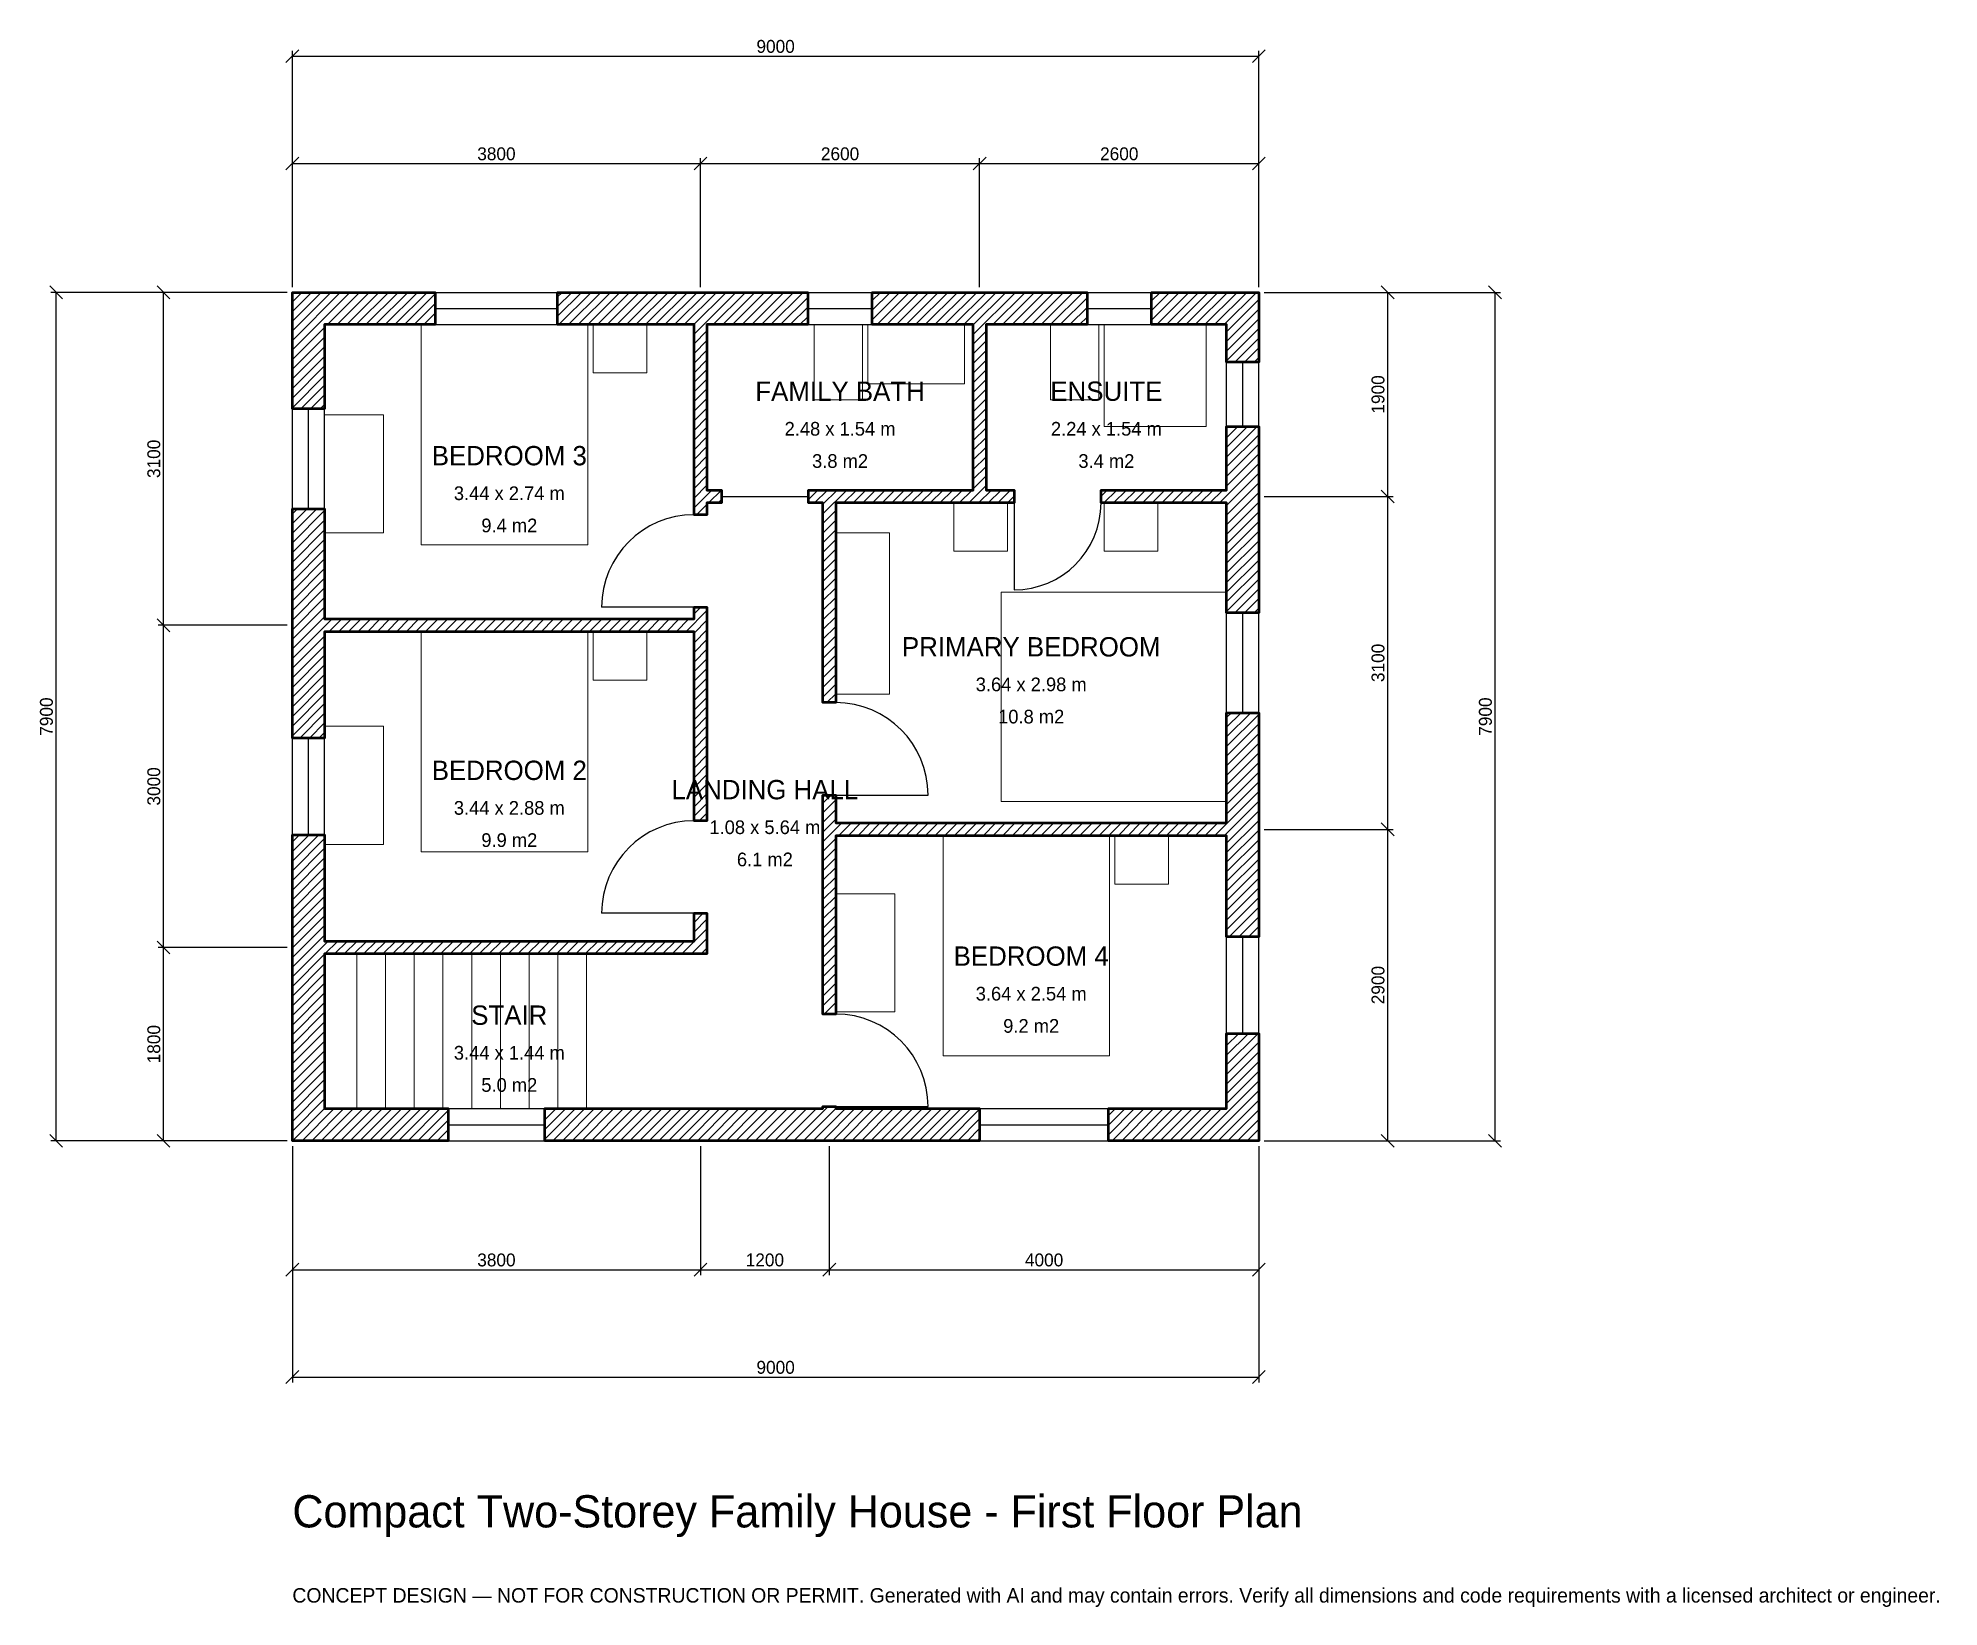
# Model space of a CAD drawing. Header units: millimetres. Extents: x -2369 to 15333, y -4341 to 10269.
import ezdxf
from ezdxf.enums import TextEntityAlignment as Align

# ---------------------------------------------------------------- set-up
doc = ezdxf.new("R2010")
doc.units = ezdxf.units.MM
for name, color, linetype, lineweight in [('A-ANNO-DIMS', 1, 'Continuous', 13), ('A-ANNO-TEXT', 7, 'Continuous', 18), ('A-AREA-IDEN', 7, 'Continuous', 18), ('A-DOOR', 2, 'Continuous', 25), ('A-FLOR-FIXT', 9, 'Continuous', 13), ('A-FLOR-STRS', 3, 'Continuous', 18), ('A-FURN', 9, 'Continuous', 13), ('A-GLAZ', 4, 'Continuous', 25), ('A-WALL', 7, 'Continuous', 50), ('A-WALL-PATT', 8, 'Continuous', 13)]:
    doc.layers.add(name, color=color, linetype=linetype, lineweight=lineweight)
doc.dimstyles.new('PLAN', dxfattribs={"dimtxt": 120, "dimasz": 80, "dimexe": 50, "dimexo": 50, "dimgap": 30, "dimtad": 1, "dimdec": 0, "dimtsz": 60, "dimcen": 2.5, "dimclrd": 1, "dimclre": 1, "dimazin": 3, "dimtfac": 1, "dimtmove": 0, "dimatfit": 3})

msp = doc.modelspace()

# ---------------------------------------------------------------- hatches: boundary and pattern name
at = {"layer": 'A-WALL-PATT'}
h = msp.add_hatch(dxfattribs=at)
h.set_pattern_fill('ANSI31', color=8, scale=20)
h.paths.add_polyline_path([(4940, -0.001), (4940, 0), (4850, 0), (3950, 0), (3650, 0), (2350, 0), (2350, 300), (3650, 300), (3950, 300), (4850, 300), (4940, 300), (4940, 320), (5060, 320), (5060, 300), (5150, 300), (6400, 300), (6400, 0), (5150, 0), (5060, 0), (5060, -0.001), (4940, -0.001)])
h.paths.add_polyline_path([(300, 0), (300, -0.001), (0, -0.001), (0, 0), (-0.001, 0), (-0.001, 300), (0, 300), (0, 1650), (0, 1740), (-0.001, 1740), (-0.001, 1860), (0, 1860), (0, 1950), (0, 2850), (300, 2850), (300, 1950), (300, 1860), (3740, 1860), (3740, 2120), (3860, 2120), (3860, 1860), (3860, 1740), (3740, 1740), (300, 1740), (300, 1650), (300, 300), (1450, 300), (1450, 0), (300, 0)])
h.paths.add_polyline_path([(0, 4650), (0, 4740), (-0.001, 4740), (-0.001, 4860), (0, 4860), (0, 4950), (0, 5885), (300, 5885), (300, 4950), (300, 4860), (3740, 4860), (3740, 4970), (3860, 4970), (3860, 4860), (3860, 4740), (3860, 2980), (3740, 2980), (3740, 4740), (300, 4740), (300, 4650), (300, 3750), (0, 3750), (0, 4650)])
h.paths.add_polyline_path([(0, 7600), (-0.001, 7600), (-0.001, 7900), (0, 7900), (0, 7900.001), (300, 7900.001), (300, 7900), (1330, 7900), (1330, 7600), (300, 7600), (300, 6815), (0, 6815), (0, 7600)])
h.paths.add_polyline_path([(3650, 7900), (3740, 7900), (3740, 7900.001), (3860, 7900.001), (3860, 7900), (3950, 7900), (4800, 7900), (4800, 7600), (3950, 7600), (3860, 7600), (3860, 6060), (3995, 6060), (3995, 5940), (3860, 5940), (3860, 5830), (3740, 5830), (3740, 5940), (3740, 6060), (3740, 7600), (3650, 7600), (2470, 7600), (2470, 7900), (3650, 7900)])
h.paths.add_polyline_path([(6250, 7900), (6340, 7900), (6340, 7900.001), (6460, 7900.001), (6460, 7900), (6550, 7900), (7400, 7900), (7400, 7600), (6550, 7600), (6460, 7600), (6460, 6060), (6720, 6060), (6720, 5940), (6460, 5940), (6340, 5940), (5060, 5940), (5060, 4080), (4940, 4080), (4940, 5940), (4805, 5940), (4805, 6060), (4940, 6060), (5060, 6060), (6340, 6060), (6340, 7600), (6250, 7600), (5400, 7600), (5400, 7900), (6250, 7900)])
h.paths.add_polyline_path([(8700, 7900), (8700, 7900.001), (9000, 7900.001), (9000, 7900), (9000.001, 7900), (9000.001, 7600), (9000, 7600), (9000, 7250), (8700, 7250), (8700, 7600), (8000, 7600), (8000, 7900), (8700, 7900)])
h.paths.add_polyline_path([(9000, 6150), (9000, 6060), (9000.001, 6060), (9000.001, 5940), (9000, 5940), (9000, 5850), (9000, 4915), (8700, 4915), (8700, 5850), (8700, 5940), (7530, 5940), (7530, 6060), (8700, 6060), (8700, 6150), (8700, 6650), (9000, 6650), (9000, 6150)])
h.paths.add_polyline_path([(9000, 3050), (9000, 2960), (9000.001, 2960), (9000.001, 2840), (9000, 2840), (9000, 2750), (9000, 1900), (8700, 1900), (8700, 2750), (8700, 2840), (5060, 2840), (5060, 1180), (4940, 1180), (4940, 2840), (4940, 2960), (4940, 3220), (5060, 3220), (5060, 2960), (8700, 2960), (8700, 3050), (8700, 3985), (9000, 3985), (9000, 3050)])
h.paths.add_polyline_path([(9000, 300), (9000.001, 300), (9000.001, 0), (9000, 0), (9000, -0.001), (8700, -0.001), (8700, 0), (7600, 0), (7600, 300), (8700, 300), (8700, 1000), (9000, 1000), (9000, 300)])

# ---------------------------------------------------------------- linework, layer by layer
at = {"layer": 'A-DOOR'}
for p, q in [((3995, 6000), (4805, 6000)), ((6720, 5940), (6720, 5130)), ((3740, 4970), (2880, 4970)), ((5060, 3220), (5920, 3220)), ((3740, 2120), (2880, 2120)), ((5060, 320), (5920, 320))]:
    msp.add_line(p, q, dxfattribs=at)
for centre, radius, start, end in [((6720, 5940), 810, 270, 360), ((3740, 4970), 860, 90, 180), ((5060, 3220), 860, 0, 90), ((3740, 2120), 860, 90, 180), ((5060, 320), 860, 0, 90)]:
    msp.add_arc(centre, radius, start, end, dxfattribs=at)
at = {"layer": 'A-FLOR-FIXT'}
for points in [[(4860, 6900), (5310, 6900), (5310, 7600), (4860, 7600)], [(5360, 7050), (6260, 7050), (6260, 7600), (5360, 7600)], [(7060, 6900), (7510, 6900), (7510, 7600), (7060, 7600)], [(7560, 6650), (8510, 6650), (8510, 7600), (7560, 7600)]]:
    msp.add_lwpolyline(points, close=True, dxfattribs=at)
at = {"layer": 'A-FLOR-STRS'}
for p, q in [((600, 300), (600, 1740)), ((867.5, 300), (867.5, 1740)), ((1135, 300), (1135, 1740)), ((1402.5, 300), (1402.5, 1740)), ((1670, 300), (1670, 1740)), ((1937.5, 300), (1937.5, 1740)), ((2205, 300), (2205, 1740)), ((2472.5, 300), (2472.5, 1740)), ((2740, 300), (2740, 1740))]:
    msp.add_line(p, q, dxfattribs=at)
at = {"layer": 'A-FURN'}
for points in [[(1200, 5550), (2750, 5550), (2750, 7600), (1200, 7600)], [(2800, 7150), (3300, 7150), (3300, 7600), (2800, 7600)], [(300, 5660), (850, 5660), (850, 6760), (300, 6760)], [(6160, 5490), (6660, 5490), (6660, 5940), (6160, 5940)], [(7560, 5490), (8060, 5490), (8060, 5940), (7560, 5940)], [(5060, 4160), (5560, 4160), (5560, 5660), (5060, 5660)], [(6600, 3160), (8700, 3160), (8700, 5110), (6600, 5110)], [(1200, 2690), (2750, 2690), (2750, 4740), (1200, 4740)], [(2800, 4290), (3300, 4290), (3300, 4740), (2800, 4740)], [(300, 2760), (850, 2760), (850, 3860), (300, 3860)], [(6060, 790), (7610, 790), (7610, 2840), (6060, 2840)], [(7660, 2390), (8160, 2390), (8160, 2840), (7660, 2840)], [(5060, 1200), (5610, 1200), (5610, 2300), (5060, 2300)]]:
    msp.add_lwpolyline(points, close=True, dxfattribs=at)
at = {"layer": 'A-GLAZ'}
for p, q in [((1330, 7900), (2470, 7900)), ((4800, 7900), (5400, 7900)), ((7400, 7900), (8000, 7900)), ((1330, 7750), (2470, 7750)), ((4800, 7750), (5400, 7750)), ((7400, 7750), (8000, 7750)), ((1330, 7600), (2470, 7600)), ((4800, 7600), (5400, 7600)), ((7400, 7600), (8000, 7600)), ((8700, 6650), (8700, 7250)), ((8850, 6650), (8850, 7250)), ((9000, 6650), (9000, 7250)), ((0, 5885), (0, 6815)), ((150, 5885), (150, 6815)), ((300, 5885), (300, 6815)), ((8700, 3985), (8700, 4915)), ((8850, 3985), (8850, 4915)), ((9000, 3985), (9000, 4915)), ((0, 2850), (0, 3750)), ((150, 2850), (150, 3750)), ((300, 2850), (300, 3750)), ((8700, 1000), (8700, 1900)), ((8850, 1000), (8850, 1900)), ((9000, 1000), (9000, 1900)), ((1450, 300), (2350, 300)), ((6400, 300), (7600, 300)), ((1450, 150), (2350, 150)), ((1450, 0), (2350, 0)), ((6400, 150), (7600, 150)), ((6400, 0), (7600, 0))]:
    msp.add_line(p, q, dxfattribs=at)
at = {"layer": 'A-WALL'}
for points in [[(0, 7600), (-0.001, 7600), (-0.001, 7900), (0, 7900), (0, 7900.001), (300, 7900.001), (300, 7900), (1330, 7900), (1330, 7600), (300, 7600), (300, 6815), (0, 6815), (0, 7600)], [(3650, 7900), (3740, 7900), (3740, 7900.001), (3860, 7900.001), (3860, 7900), (3950, 7900), (4800, 7900), (4800, 7600), (3950, 7600), (3860, 7600), (3860, 6060), (3995, 6060), (3995, 5940), (3860, 5940), (3860, 5830), (3740, 5830), (3740, 5940), (3740, 6060), (3740, 7600), (3650, 7600), (2470, 7600), (2470, 7900), (3650, 7900)], [(6250, 7900), (6340, 7900), (6340, 7900.001), (6460, 7900.001), (6460, 7900), (6550, 7900), (7400, 7900), (7400, 7600), (6550, 7600), (6460, 7600), (6460, 6060), (6720, 6060), (6720, 5940), (6460, 5940), (6340, 5940), (5060, 5940), (5060, 4080), (4940, 4080), (4940, 5940), (4805, 5940), (4805, 6060), (4940, 6060), (5060, 6060), (6340, 6060), (6340, 7600), (6250, 7600), (5400, 7600), (5400, 7900), (6250, 7900)], [(8700, 7900), (8700, 7900.001), (9000, 7900.001), (9000, 7900), (9000.001, 7900), (9000.001, 7600), (9000, 7600), (9000, 7250), (8700, 7250), (8700, 7600), (8000, 7600), (8000, 7900), (8700, 7900)], [(9000, 6150), (9000, 6060), (9000.001, 6060), (9000.001, 5940), (9000, 5940), (9000, 5850), (9000, 4915), (8700, 4915), (8700, 5850), (8700, 5940), (7530, 5940), (7530, 6060), (8700, 6060), (8700, 6150), (8700, 6650), (9000, 6650), (9000, 6150)], [(0, 4650), (0, 4740), (-0.001, 4740), (-0.001, 4860), (0, 4860), (0, 4950), (0, 5885), (300, 5885), (300, 4950), (300, 4860), (3740, 4860), (3740, 4970), (3860, 4970), (3860, 4860), (3860, 4740), (3860, 2980), (3740, 2980), (3740, 4740), (300, 4740), (300, 4650), (300, 3750), (0, 3750), (0, 4650)], [(9000, 3050), (9000, 2960), (9000.001, 2960), (9000.001, 2840), (9000, 2840), (9000, 2750), (9000, 1900), (8700, 1900), (8700, 2750), (8700, 2840), (5060, 2840), (5060, 1180), (4940, 1180), (4940, 2840), (4940, 2960), (4940, 3220), (5060, 3220), (5060, 2960), (8700, 2960), (8700, 3050), (8700, 3985), (9000, 3985), (9000, 3050)], [(300, 0), (300, -0.001), (0, -0.001), (0, 0), (-0.001, 0), (-0.001, 300), (0, 300), (0, 1650), (0, 1740), (-0.001, 1740), (-0.001, 1860), (0, 1860), (0, 1950), (0, 2850), (300, 2850), (300, 1950), (300, 1860), (3740, 1860), (3740, 2120), (3860, 2120), (3860, 1860), (3860, 1740), (3740, 1740), (300, 1740), (300, 1650), (300, 300), (1450, 300), (1450, 0), (300, 0)], [(9000, 300), (9000.001, 300), (9000.001, 0), (9000, 0), (9000, -0.001), (8700, -0.001), (8700, 0), (7600, 0), (7600, 300), (8700, 300), (8700, 1000), (9000, 1000), (9000, 300)], [(4940, -0.001), (4940, 0), (4850, 0), (3950, 0), (3650, 0), (2350, 0), (2350, 300), (3650, 300), (3950, 300), (4850, 300), (4940, 300), (4940, 320), (5060, 320), (5060, 300), (5150, 300), (6400, 300), (6400, 0), (5150, 0), (5060, 0), (5060, -0.001), (4940, -0.001)]]:
    msp.add_lwpolyline(points, close=True, dxfattribs=at)

# ---------------------------------------------------------------- texts
at = {"layer": 'A-ANNO-TEXT'}
for s, height, p in [('Compact Two-Storey Family House - First Floor Plan', 300, (0, -3600)), ('CONCEPT DESIGN — NOT FOR CONSTRUCTION OR PERMIT. Generated with AI and may contain errors. Verify all dimensions and code requirements with a licensed architect or engineer.', 135, (0, -4300))]:
    msp.add_text(s, height=height, dxfattribs=at).set_placement(p)
at = {"layer": 'A-AREA-IDEN'}
for s, height, p in [('FAMILY BATH', 180, (5100, 6980)), ('ENSUITE', 180, (7580, 6980)), ('2.48 x 1.54 m', 127.5, (5100, 6630)), ('2.24 x 1.54 m', 127.5, (7580, 6630)), ('BEDROOM 3', 180, (2020, 6380)), ('3.8 m2', 127.5, (5100, 6330)), ('3.4 m2', 127.5, (7580, 6330)), ('3.44 x 2.74 m', 127.5, (2020, 6030)), ('9.4 m2', 127.5, (2020, 5730)), ('PRIMARY BEDROOM', 180, (6880, 4600)), ('3.64 x 2.98 m', 127.5, (6880, 4250)), ('10.8 m2', 127.5, (6880, 3950)), ('BEDROOM 2', 180, (2020, 3450)), ('LANDING HALL', 180, (4400, 3270)), ('3.44 x 2.88 m', 127.5, (2020, 3100)), ('9.9 m2', 127.5, (2020, 2800)), ('1.08 x 5.64 m', 127.5, (4400, 2920)), ('6.1 m2', 127.5, (4400, 2620)), ('BEDROOM 4', 180, (6880, 1720)), ('3.64 x 2.54 m', 127.5, (6880, 1370)), ('STAIR', 180, (2020, 1170)), ('9.2 m2', 127.5, (6880, 1070)), ('3.44 x 1.44 m', 127.5, (2020, 820)), ('5.0 m2', 127.5, (2020, 520))]:
    msp.add_text(s, height=height, dxfattribs=at).set_placement(p, align=Align.MIDDLE_CENTER)

# ---------------------------------------------------------------- dimensions: what is measured, and where the dimension line sits
at = {"layer": 'A-ANNO-DIMS'}
for base, p1, p2, text in [((0, 10100), (0, 7900), (9000, 7900), '9000'), ((0, 9100), (0, 7900), (3800, 7900), '3800'), ((3800, 9100), (3800, 7900), (6400, 7900), '2600'), ((6400, 9100), (6400, 7900), (9000, 7900), '2600'), ((0, -1200), (0, 0), (3800, 0), '3800'), ((0, -2200), (0, 0), (9000, 0), '9000'), ((3800, -1200), (3800, 0), (5000, 0), '1200'), ((5000, -1200), (5000, 0), (9000, 0), '4000')]:
    msp.add_linear_dim(base=base, p1=p1, p2=p2, text=text, dimstyle='PLAN', dxfattribs=at).render()
for base, p1, p2, text in [((-2200, 0), (0, 0), (0, 7900), '7900'), ((-1200, 4800), (0, 4800), (0, 7900), '3100'), ((10200, 6000), (9000, 6000), (9000, 7900), '1900'), ((11200, 0), (9000, 0), (9000, 7900), '7900'), ((10200, 2900), (9000, 2900), (9000, 6000), '3100'), ((-1200, 1800), (0, 1800), (0, 4800), '3000'), ((10200, 0), (9000, 0), (9000, 2900), '2900'), ((-1200, 0), (0, 0), (0, 1800), '1800')]:
    msp.add_linear_dim(base=base, p1=p1, p2=p2, angle=90, text=text, dimstyle='PLAN', dxfattribs=at).render()

doc.saveas('drawing.dxf')
